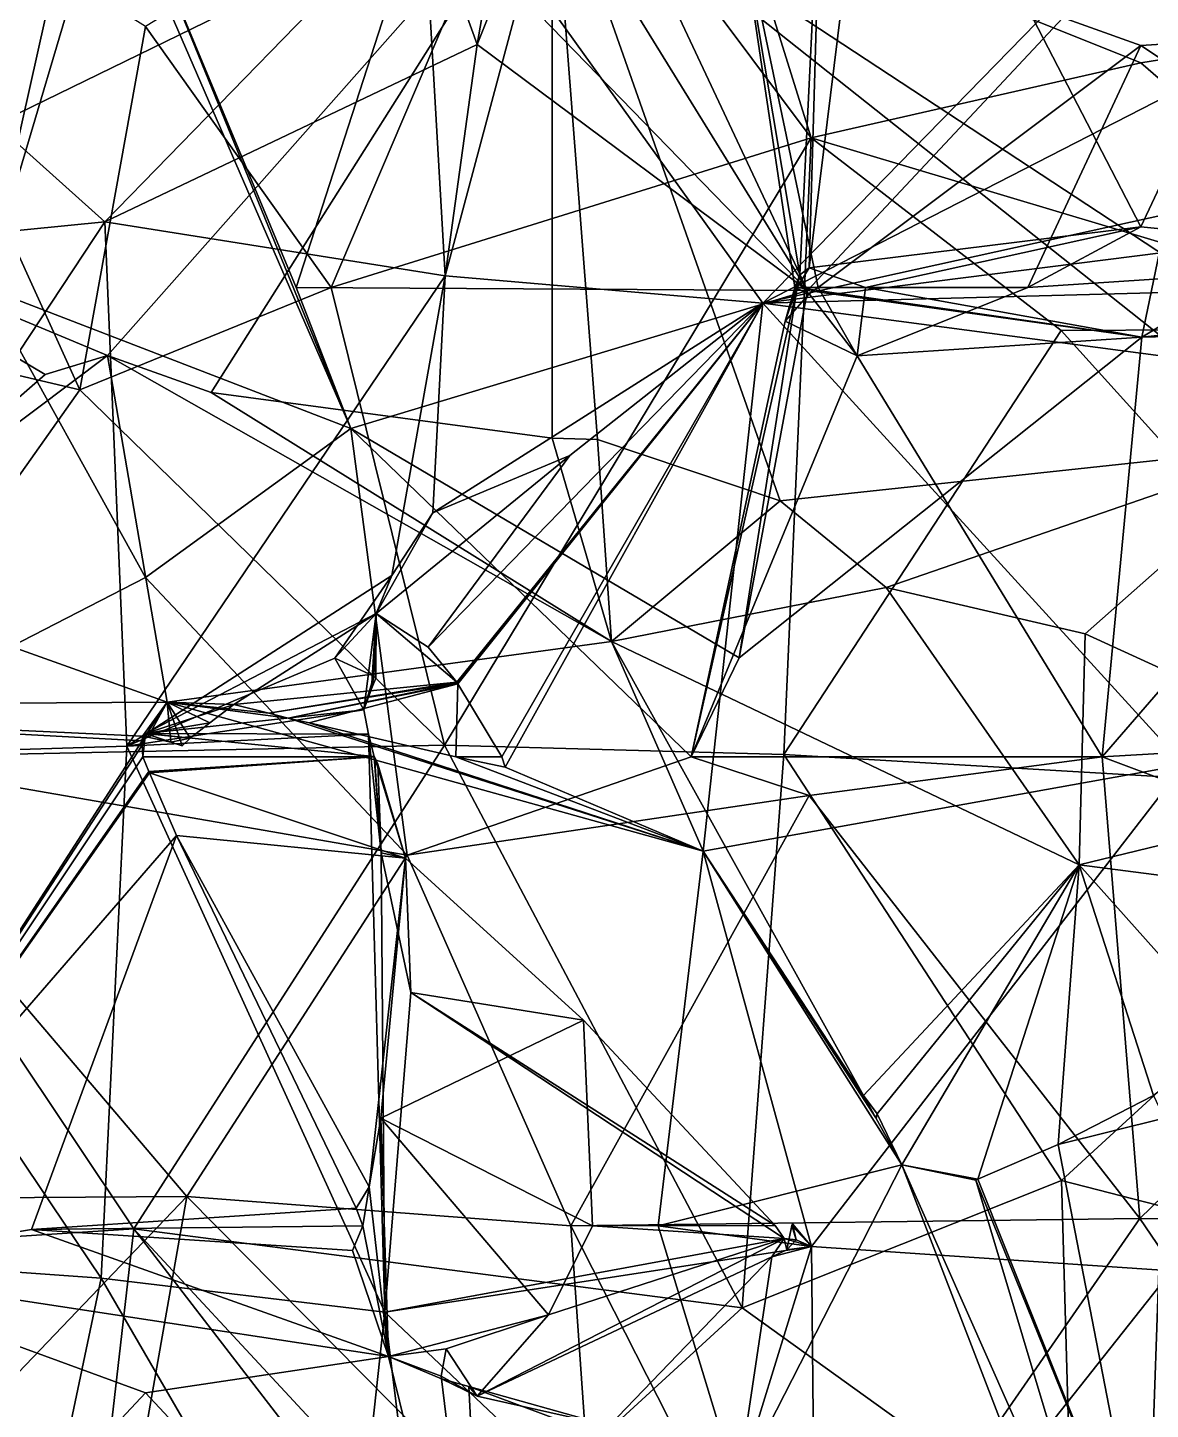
# Model space of a CAD drawing. Extents: x 290083 to 295691, y 4553739 to 4561622.
# Drawn here: x 294250.1 to 294292.7, y 4559131.6 to 4559184.1 of the extents above; entities that cross this region are included whole.
import ezdxf

# ---------------------------------------------------------------- set-up
doc = ezdxf.new("R2010")
doc.units = 0
doc.layers.add('Au_ppm_Pref_-_0_3', color=7, linetype='CONTINUOUS')

msp = doc.modelspace()

# ---------------------------------------------------------------- linework, layer by layer
at = {"layer": 'Au_ppm_Pref_-_0_3'}
for points in [[(294279.76, 4559174.942, 1877.077), (294292.359, 4559176.504, 1881.995), (294282.345, 4559195.854, 1880.265)], [(294279.76, 4559174.942, 1877.077), (294282.345, 4559195.854, 1880.265), (294280.257, 4559192.008, 1876.827)], [(294282.345, 4559195.854, 1880.265), (294292.359, 4559176.504, 1881.995), (294299.669, 4559192.008, 1880.273)], [(294254.561, 4559184.104, 1861.643), (294261.614, 4559174.19, 1861.623), (294269.774, 4559193.352, 1863.325)], [(294269.774, 4559193.352, 1863.325), (294261.614, 4559174.19, 1861.623), (294279.839, 4559179.876, 1863.09)], [(294277.033, 4559188.874, 1870.511), (294269.774, 4559193.352, 1863.325), (294279.839, 4559179.876, 1863.09)], [(294242.332, 4559191.725, 1864.679), (294235.511, 4559174.19, 1862.049), (294252.059, 4559170.311, 1862.475)], [(294254.561, 4559184.104, 1861.643), (294242.332, 4559191.725, 1864.679), (294252.059, 4559170.311, 1862.475)], [(294252.443, 4559192.008, 1881.768), (294248.451, 4559174.19, 1879.707), (294247.486, 4559188.71, 1875.721)], [(294252.443, 4559192.008, 1881.768), (294253.162, 4559190.03, 1882.766), (294248.451, 4559174.19, 1879.707)], [(294264.954, 4559191.784, 1900.865), (294270.591, 4559192.008, 1894.645), (294265.942, 4559174.637, 1894.816)], [(294294.637, 4559190.647, 1902.07), (294264.954, 4559191.784, 1900.865), (294278.01, 4559173.604, 1901.731)], [(294264.954, 4559191.784, 1900.865), (294265.942, 4559174.637, 1894.816), (294278.01, 4559173.604, 1901.731)], [(294270.591, 4559192.008, 1894.645), (294267.16, 4559183.418, 1891.569), (294265.942, 4559174.637, 1894.816)], [(294270.591, 4559192.008, 1894.645), (294268.634, 4559192.008, 1889.4), (294267.16, 4559183.418, 1891.569)], [(294267.16, 4559183.418, 1891.569), (294268.634, 4559192.008, 1889.4), (294279.703, 4559174.077, 1888.745)], [(294268.634, 4559192.008, 1889.4), (294271.289, 4559192.008, 1888.705), (294279.703, 4559174.077, 1888.745)], [(294296.475, 4559192.008, 1886.771), (294279.703, 4559174.077, 1888.745), (294271.289, 4559192.008, 1888.705)], [(294277.033, 4559188.874, 1870.511), (294279.412, 4559174.681, 1876.827), (294280.257, 4559192.008, 1876.827)], [(294279.76, 4559174.942, 1877.077), (294280.257, 4559192.008, 1876.827), (294279.412, 4559174.681, 1876.827)], [(294296.475, 4559192.008, 1886.771), (294292.407, 4559172.303, 1883.398), (294279.703, 4559174.077, 1888.745)], [(294299.669, 4559192.008, 1880.273), (294292.359, 4559176.504, 1881.995), (294304.589, 4559175.284, 1876.636)], [(294296.475, 4559192.008, 1886.771), (294307.554, 4559181.437, 1887.514), (294292.407, 4559172.303, 1883.398)], [(294241.11, 4559176.617, 1912.044), (294228.962, 4559190.706, 1910.808), (294270, 4559190.706, 1912.445)], [(294270, 4559190.706, 1912.445), (294253.119, 4559171.615, 1912.79), (294241.11, 4559176.617, 1912.044)], [(294270, 4559190.706, 1912.445), (294257.053, 4559170.21, 1913.022), (294253.119, 4559171.615, 1912.79)], [(294270, 4559190.706, 1912.445), (294270, 4559168.472, 1913.632), (294257.053, 4559170.21, 1913.022)], [(294270, 4559168.472, 1913.632), (294270, 4559190.706, 1912.445), (294271.721, 4559168.426, 1913.762)], [(294271.721, 4559168.426, 1913.762), (294270, 4559190.706, 1912.445), (294278.661, 4559166.095, 1914.403)], [(294298.353, 4559168.202, 1915.754), (294278.661, 4559166.095, 1914.403), (294270, 4559190.706, 1912.445)], [(294270, 4559190.706, 1912.445), (294296.078, 4559173.557, 1915.295), (294298.353, 4559168.202, 1915.754)], [(294270, 4559190.706, 1912.445), (294308.07, 4559190.706, 1915.243), (294303.758, 4559183.025, 1915.345)], [(294296.078, 4559173.557, 1915.295), (294270, 4559190.706, 1912.445), (294303.758, 4559183.025, 1915.345)], [(294298.332, 4559184.024, 1901.963), (294294.637, 4559190.647, 1902.07), (294278.01, 4559173.604, 1901.731)], [(294262.36, 4559168.842, 1883.624), (294248.451, 4559174.19, 1879.707), (294253.162, 4559190.03, 1882.766)], [(294262.36, 4559168.842, 1883.624), (294253.162, 4559190.03, 1882.766), (294254.561, 4559187.957, 1884.116)], [(294253.01, 4559176.685, 1890.268), (294265.106, 4559189.103, 1888.705), (294242.374, 4559186.232, 1888.242)], [(294253.01, 4559176.685, 1890.268), (294267.16, 4559183.418, 1891.569), (294265.106, 4559189.103, 1888.705)], [(294254.561, 4559187.957, 1884.116), (294265.106, 4559189.103, 1888.705), (294260.281, 4559174.19, 1886.009)], [(294279.703, 4559174.077, 1888.745), (294260.281, 4559174.19, 1886.009), (294265.106, 4559189.103, 1888.705)], [(294267.16, 4559183.418, 1891.569), (294279.703, 4559174.077, 1888.745), (294265.106, 4559189.103, 1888.705)], [(294277.033, 4559188.874, 1870.511), (294279.221, 4559174.19, 1876.573), (294279.412, 4559174.681, 1876.827)], [(294277.033, 4559188.874, 1870.511), (294280.112, 4559174.19, 1876.66), (294279.221, 4559174.19, 1876.573)], [(294277.033, 4559188.874, 1870.511), (294292.359, 4559183.382, 1873.951), (294280.112, 4559174.19, 1876.66)], [(294277.033, 4559188.874, 1870.511), (294299.166, 4559183.817, 1870.887), (294292.359, 4559183.382, 1873.951)], [(294277.033, 4559188.874, 1870.511), (294279.839, 4559179.876, 1863.09), (294292.359, 4559182.725, 1868.042)], [(294277.033, 4559188.874, 1870.511), (294292.359, 4559182.725, 1868.042), (294299.166, 4559183.817, 1870.887)], [(294262.36, 4559168.842, 1883.624), (294254.561, 4559187.957, 1884.116), (294260.281, 4559174.19, 1886.009)], [(294228.87, 4559174.294, 1889.596), (294253.01, 4559176.685, 1890.268), (294242.374, 4559186.232, 1888.242)], [(294254.561, 4559184.104, 1861.643), (294252.059, 4559170.311, 1862.475), (294261.614, 4559174.19, 1861.623)], [(294298.332, 4559184.024, 1901.963), (294278.01, 4559173.604, 1901.731), (294299.333, 4559178.301, 1901.865)], [(294292.359, 4559183.382, 1873.951), (294299.166, 4559183.817, 1870.887), (294304.589, 4559175.284, 1876.636)], [(294299.166, 4559183.817, 1870.887), (294292.359, 4559182.725, 1868.042), (294304.043, 4559172.641, 1865.788)], [(294253.01, 4559176.685, 1890.268), (294265.942, 4559174.637, 1894.816), (294267.16, 4559183.418, 1891.569)], [(294292.359, 4559183.382, 1873.951), (294288.077, 4559174.19, 1876.827), (294280.112, 4559174.19, 1876.66)], [(294292.359, 4559183.382, 1873.951), (294304.589, 4559175.284, 1876.636), (294288.077, 4559174.19, 1876.827)], [(294304.043, 4559172.641, 1865.788), (294292.359, 4559182.725, 1868.042), (294279.839, 4559179.876, 1863.09)], [(294292.407, 4559172.303, 1883.398), (294307.554, 4559181.437, 1887.514), (294316.36, 4559174.912, 1882.515)], [(294279.839, 4559179.876, 1863.09), (294261.614, 4559174.19, 1861.623), (294265.919, 4559156.813, 1862.89)], [(294278.798, 4559156.451, 1860.964), (294279.839, 4559179.876, 1863.09), (294265.919, 4559156.813, 1862.89)], [(294289.344, 4559172.564, 1860.972), (294279.839, 4559179.876, 1863.09), (294278.798, 4559156.451, 1860.964)], [(294279.839, 4559179.876, 1863.09), (294289.344, 4559172.564, 1860.972), (294304.043, 4559172.641, 1865.788)], [(294299.333, 4559178.301, 1901.865), (294278.01, 4559173.604, 1901.731), (294299.728, 4559176.342, 1901.832)], [(294228.87, 4559174.294, 1889.596), (294239.566, 4559156.335, 1889.746), (294253.01, 4559176.685, 1890.268)], [(294253.01, 4559176.685, 1890.268), (294239.566, 4559156.335, 1889.746), (294253.851, 4559156.779, 1894.972)], [(294241.11, 4559176.617, 1912.044), (294253.119, 4559171.615, 1912.79), (294250.749, 4559170.895, 1912.734)], [(294241.11, 4559176.617, 1912.044), (294250.749, 4559170.895, 1912.734), (294241.962, 4559163.226, 1910.178)], [(294265.942, 4559174.637, 1894.816), (294253.01, 4559176.685, 1890.268), (294253.851, 4559156.779, 1894.972)], [(294279.76, 4559174.942, 1877.077), (294281.907, 4559174.19, 1877.839), (294292.359, 4559176.504, 1881.995)], [(294292.359, 4559176.504, 1881.995), (294281.907, 4559174.19, 1877.839), (294288.077, 4559174.19, 1876.827)], [(294292.359, 4559176.504, 1881.995), (294288.077, 4559174.19, 1876.827), (294304.589, 4559175.284, 1876.636)], [(294278.01, 4559173.604, 1901.731), (294299.478, 4559174.17, 1901.754), (294299.728, 4559176.342, 1901.832)], [(294279.76, 4559174.942, 1877.077), (294279.412, 4559174.681, 1876.827), (294279.305, 4559174.19, 1877.041)], [(294279.76, 4559174.942, 1877.077), (294279.305, 4559174.19, 1877.041), (294281.907, 4559174.19, 1877.839)], [(294316.36, 4559174.912, 1882.515), (294304.958, 4559172.613, 1877.352), (294292.407, 4559172.303, 1883.398)], [(294253.851, 4559156.779, 1894.972), (294263.91, 4559163.254, 1899.077), (294265.942, 4559174.637, 1894.816)], [(294263.91, 4559163.254, 1899.077), (294265.472, 4559165.63, 1898.794), (294265.942, 4559174.637, 1894.816)], [(294265.472, 4559165.63, 1898.794), (294278.01, 4559173.604, 1901.731), (294265.942, 4559174.637, 1894.816)], [(294279.412, 4559174.681, 1876.827), (294279.221, 4559174.19, 1876.573), (294279.259, 4559174.19, 1876.827)], [(294279.412, 4559174.681, 1876.827), (294279.259, 4559174.19, 1876.827), (294279.305, 4559174.19, 1877.041)], [(294242.168, 4559156.316, 1865.02), (294252.059, 4559170.311, 1862.475), (294235.511, 4559174.19, 1862.049)], [(294248.451, 4559174.19, 1879.707), (294254.561, 4559163.179, 1880.497), (294241.738, 4559156.58, 1877.198)], [(294248.451, 4559174.19, 1879.707), (294262.36, 4559168.842, 1883.624), (294254.561, 4559163.179, 1880.497)], [(294261.614, 4559174.19, 1861.623), (294252.059, 4559170.311, 1862.475), (294265.919, 4559156.813, 1862.89)], [(294260.281, 4559174.19, 1886.009), (294279.703, 4559174.077, 1888.745), (294262.36, 4559168.842, 1883.624)], [(294262.36, 4559168.842, 1883.624), (294279.703, 4559174.077, 1888.745), (294277.103, 4559160.13, 1882.766)], [(294279.305, 4559174.19, 1877.041), (294278.857, 4559172.913, 1876.827), (294275.279, 4559156.372, 1880.654)], [(294279.305, 4559174.19, 1877.041), (294275.279, 4559156.372, 1880.654), (294277.103, 4559160.13, 1882.766)], [(294292.407, 4559172.303, 1883.398), (294279.305, 4559174.19, 1877.041), (294277.103, 4559160.13, 1882.766)], [(294279.703, 4559174.077, 1888.745), (294292.407, 4559172.303, 1883.398), (294277.103, 4559160.13, 1882.766)], [(294300.198, 4559170.667, 1901.629), (294299.478, 4559174.17, 1901.754), (294278.01, 4559173.604, 1901.731)], [(294278.857, 4559172.913, 1876.827), (294279.305, 4559174.19, 1877.041), (294279.259, 4559174.19, 1876.827)], [(294279.259, 4559174.19, 1876.827), (294279.221, 4559174.19, 1876.573), (294278.857, 4559172.913, 1876.827)], [(294278.857, 4559172.913, 1876.827), (294279.221, 4559174.19, 1876.573), (294279.76, 4559173.958, 1876.749)], [(294278.857, 4559172.913, 1876.827), (294279.76, 4559173.958, 1876.749), (294281.588, 4559171.604, 1876.827)], [(294280.112, 4559174.19, 1876.66), (294279.76, 4559173.958, 1876.749), (294279.221, 4559174.19, 1876.573)], [(294292.407, 4559172.303, 1883.398), (294281.907, 4559174.19, 1877.839), (294279.305, 4559174.19, 1877.041)], [(294281.588, 4559171.604, 1876.827), (294279.76, 4559173.958, 1876.749), (294280.112, 4559174.19, 1876.66)], [(294288.077, 4559174.19, 1876.827), (294281.588, 4559171.604, 1876.827), (294280.112, 4559174.19, 1876.66)], [(294292.407, 4559172.303, 1883.398), (294281.588, 4559171.604, 1876.827), (294281.907, 4559174.19, 1877.839)], [(294281.907, 4559174.19, 1877.839), (294281.588, 4559171.604, 1876.827), (294288.077, 4559174.19, 1876.827)], [(294278.01, 4559173.604, 1901.731), (294270.677, 4559167.817, 1900.541), (294265.294, 4559160.534, 1901.091)], [(294278.01, 4559173.604, 1901.731), (294265.294, 4559160.534, 1901.091), (294266.379, 4559159.199, 1901.858)], [(294278.01, 4559173.604, 1901.731), (294265.472, 4559165.63, 1898.794), (294270.677, 4559167.817, 1900.541)], [(294266.402, 4559159.171, 1901.874), (294278.01, 4559173.604, 1901.731), (294266.379, 4559159.199, 1901.858)], [(294278.01, 4559173.604, 1901.731), (294266.402, 4559159.171, 1901.874), (294266.424, 4559159.135, 1901.892)], [(294278.01, 4559173.604, 1901.731), (294266.424, 4559159.135, 1901.892), (294268.094, 4559156.372, 1903.278)], [(294278.01, 4559173.604, 1901.731), (294268.094, 4559156.372, 1903.278), (294268.214, 4559155.973, 1903.436)], [(294278.01, 4559173.604, 1901.731), (294268.214, 4559155.973, 1903.436), (294275.737, 4559152.785, 1906.988)], [(294278.01, 4559173.604, 1901.731), (294275.737, 4559152.785, 1906.988), (294294, 4559156.068, 1901.108)], [(294300.198, 4559170.667, 1901.629), (294278.01, 4559173.604, 1901.731), (294294, 4559156.068, 1901.108)], [(294281.588, 4559171.604, 1876.827), (294275.279, 4559156.372, 1880.654), (294278.857, 4559172.913, 1876.827)], [(294278.798, 4559156.451, 1860.964), (294305.287, 4559154.905, 1859.805), (294289.344, 4559172.564, 1860.972)], [(294292.407, 4559172.303, 1883.398), (294290.898, 4559156.372, 1878.821), (294281.588, 4559171.604, 1876.827)], [(294304.043, 4559172.641, 1865.788), (294289.344, 4559172.564, 1860.972), (294305.287, 4559154.905, 1859.805)], [(294318.365, 4559157.958, 1876.721), (294290.898, 4559156.372, 1878.821), (294304.958, 4559172.613, 1877.352)], [(294292.407, 4559172.303, 1883.398), (294304.958, 4559172.613, 1877.352), (294290.898, 4559156.372, 1878.821)], [(294241.962, 4559163.226, 1910.178), (294250.749, 4559170.895, 1912.734), (294253.119, 4559171.615, 1912.79)], [(294241.962, 4559163.226, 1910.178), (294253.119, 4559171.615, 1912.79), (294255.387, 4559158.451, 1906.336)], [(294272.253, 4559160.745, 1911.764), (294253.119, 4559171.615, 1912.79), (294257.053, 4559170.21, 1913.022)], [(294253.119, 4559171.615, 1912.79), (294272.253, 4559160.745, 1911.764), (294255.387, 4559158.451, 1906.336)], [(294281.588, 4559171.604, 1876.827), (294290.898, 4559156.372, 1878.821), (294275.279, 4559156.372, 1880.654)], [(294242.168, 4559156.316, 1865.02), (294265.919, 4559156.813, 1862.89), (294252.059, 4559170.311, 1862.475)], [(294257.053, 4559170.21, 1913.022), (294270, 4559168.472, 1913.632), (294272.253, 4559160.745, 1911.764)], [(294262.36, 4559168.842, 1883.624), (294264.5, 4559152.636, 1877.998), (294254.561, 4559163.179, 1880.497)], [(294262.36, 4559168.842, 1883.624), (294277.103, 4559160.13, 1882.766), (294275.279, 4559156.372, 1880.654)], [(294262.36, 4559168.842, 1883.624), (294275.279, 4559156.372, 1880.654), (294264.5, 4559152.636, 1877.998)], [(294270, 4559168.472, 1913.632), (294271.721, 4559168.426, 1913.762), (294272.253, 4559160.745, 1911.764)], [(294271.721, 4559168.426, 1913.762), (294278.661, 4559166.095, 1914.403), (294272.253, 4559160.745, 1911.764)], [(294282.692, 4559162.796, 1914.878), (294278.661, 4559166.095, 1914.403), (294298.353, 4559168.202, 1915.754)], [(294298.353, 4559168.202, 1915.754), (294290.252, 4559161.041, 1915.534), (294282.692, 4559162.796, 1914.878)], [(294302.699, 4559155.347, 1916.763), (294290.252, 4559161.041, 1915.534), (294298.353, 4559168.202, 1915.754)], [(294270.677, 4559167.817, 1900.541), (294263.313, 4559161.814, 1900.584), (294265.294, 4559160.534, 1901.091)], [(294270.677, 4559167.817, 1900.541), (294265.472, 4559165.63, 1898.794), (294263.313, 4559161.814, 1900.584)], [(294265.294, 4559160.534, 1901.091), (294270.677, 4559167.817, 1900.541), (294265.294, 4559160.534, 1901.091)], [(294278.661, 4559166.095, 1914.403), (294282.692, 4559162.796, 1914.878), (294272.253, 4559160.745, 1911.764)], [(294265.472, 4559165.63, 1898.794), (294263.91, 4559163.254, 1899.077), (294263.313, 4559161.814, 1900.584)], [(294253.851, 4559156.779, 1894.972), (294261.752, 4559160.119, 1899.079), (294263.91, 4559163.254, 1899.077)], [(294263.91, 4559163.254, 1899.077), (294261.752, 4559160.119, 1899.079), (294263.313, 4559161.814, 1900.584)], [(294230.142, 4559158.292, 1905.381), (294241.962, 4559163.226, 1910.178), (294255.387, 4559158.451, 1906.336)], [(294254.561, 4559163.179, 1880.497), (294264.5, 4559152.636, 1877.998), (294241.738, 4559156.58, 1877.198)], [(294282.692, 4559162.796, 1914.878), (294290.017, 4559152.262, 1914.937), (294272.253, 4559160.745, 1911.764)], [(294290.252, 4559161.041, 1915.534), (294290.017, 4559152.262, 1914.937), (294282.692, 4559162.796, 1914.878)], [(294254.561, 4559157.256, 1906.229), (294263.313, 4559161.814, 1900.584), (294262.85, 4559158.158, 1900.875)], [(294263.313, 4559161.814, 1900.584), (294254.561, 4559157.256, 1906.229), (294257.908, 4559158.362, 1904.562)], [(294266.379, 4559159.199, 1901.858), (294263.313, 4559161.814, 1900.584), (294257.908, 4559158.362, 1904.562)], [(294263.313, 4559161.814, 1900.584), (294261.752, 4559160.119, 1899.079), (294263.227, 4559159.428, 1900.509)], [(294263.143, 4559158.953, 1900.687), (294262.85, 4559158.158, 1900.875), (294263.313, 4559161.814, 1900.584)], [(294263.143, 4559158.953, 1900.687), (294263.313, 4559161.814, 1900.584), (294263.304, 4559159.356, 1900.584)], [(294263.313, 4559161.814, 1900.584), (294263.227, 4559159.428, 1900.509), (294263.304, 4559159.356, 1900.584)], [(294265.294, 4559160.534, 1901.091), (294263.313, 4559161.814, 1900.584), (294265.294, 4559160.534, 1901.091)], [(294265.294, 4559160.534, 1901.091), (294263.313, 4559161.814, 1900.584), (294266.379, 4559159.199, 1901.858)], [(294255.387, 4559158.451, 1906.336), (294272.253, 4559160.745, 1911.764), (294275.737, 4559152.785, 1906.988)], [(294275.737, 4559152.785, 1906.988), (294272.253, 4559160.745, 1911.764), (294281.824, 4559143.505, 1911.939)], [(294281.824, 4559143.505, 1911.939), (294272.253, 4559160.745, 1911.764), (294290.017, 4559152.262, 1914.937)], [(294290.252, 4559161.041, 1915.534), (294302.699, 4559155.347, 1916.763), (294290.017, 4559152.262, 1914.937)], [(294253.851, 4559156.779, 1894.972), (294262.85, 4559158.158, 1900.875), (294261.752, 4559160.119, 1899.079)], [(294261.752, 4559160.119, 1899.079), (294262.85, 4559158.158, 1900.875), (294263.227, 4559159.428, 1900.509)], [(294266.379, 4559159.199, 1901.858), (294257.908, 4559158.362, 1904.562), (294259.241, 4559158.026, 1904.498)], [(294266.379, 4559159.199, 1901.858), (294259.241, 4559158.026, 1904.498), (294266.402, 4559159.171, 1901.874)], [(294259.972, 4559157.842, 1904.463), (294266.402, 4559159.171, 1901.874), (294259.241, 4559158.026, 1904.498)], [(294266.424, 4559159.135, 1901.892), (294266.402, 4559159.171, 1901.874), (294259.972, 4559157.842, 1904.463)], [(294260.777, 4559157.656, 1904.372), (294266.424, 4559159.135, 1901.892), (294259.972, 4559157.842, 1904.463)], [(294260.777, 4559157.656, 1904.372), (294266.347, 4559156.372, 1903.742), (294266.424, 4559159.135, 1901.892)], [(294263.227, 4559159.428, 1900.509), (294262.85, 4559158.158, 1900.875), (294263.143, 4559158.953, 1900.687)], [(294263.143, 4559158.953, 1900.687), (294263.304, 4559159.356, 1900.584), (294263.227, 4559159.428, 1900.509)], [(294266.347, 4559156.372, 1903.742), (294268.094, 4559156.372, 1903.278), (294266.424, 4559159.135, 1901.892)], [(294254.446, 4559157.148, 1906.319), (294230.142, 4559158.292, 1905.381), (294255.387, 4559158.451, 1906.336)], [(294254.431, 4559156.973, 1906.321), (294230.142, 4559158.292, 1905.381), (294254.446, 4559157.148, 1906.319)], [(294241.512, 4559136.991, 1906.115), (294230.142, 4559158.292, 1905.381), (294254.431, 4559156.973, 1906.321)], [(294253.851, 4559156.779, 1894.972), (294263.032, 4559157.231, 1900.755), (294262.85, 4559158.158, 1900.875)], [(294254.531, 4559157.128, 1906.322), (294254.446, 4559157.148, 1906.319), (294255.387, 4559158.451, 1906.336)], [(294254.531, 4559157.128, 1906.322), (294255.387, 4559158.451, 1906.336), (294254.647, 4559157.117, 1906.315)], [(294257.908, 4559158.362, 1904.562), (294254.561, 4559157.256, 1906.229), (294257.006, 4559157.658, 1905.325)], [(294254.561, 4559157.256, 1906.229), (294262.85, 4559158.158, 1900.875), (294263.032, 4559157.231, 1900.755)], [(294255.514, 4559156.92, 1906.257), (294254.647, 4559157.117, 1906.315), (294255.387, 4559158.451, 1906.336)], [(294255.387, 4559158.451, 1906.336), (294255.947, 4559156.792, 1906.226), (294255.514, 4559156.92, 1906.257)], [(294255.387, 4559158.451, 1906.336), (294256.256, 4559157.073, 1905.958), (294255.947, 4559156.792, 1906.226)], [(294255.387, 4559158.451, 1906.336), (294257.006, 4559157.658, 1905.325), (294256.256, 4559157.073, 1905.958)], [(294255.387, 4559158.451, 1906.336), (294257.908, 4559158.362, 1904.562), (294257.006, 4559157.658, 1905.325)], [(294255.387, 4559158.451, 1906.336), (294259.241, 4559158.026, 1904.498), (294257.908, 4559158.362, 1904.562)], [(294255.387, 4559158.451, 1906.336), (294259.972, 4559157.842, 1904.463), (294259.241, 4559158.026, 1904.498)], [(294275.737, 4559152.785, 1906.988), (294259.972, 4559157.842, 1904.463), (294255.387, 4559158.451, 1906.336)], [(294256.256, 4559157.073, 1905.958), (294257.006, 4559157.658, 1905.325), (294254.561, 4559157.256, 1906.229)], [(294275.737, 4559152.785, 1906.988), (294260.777, 4559157.656, 1904.372), (294259.972, 4559157.842, 1904.463)], [(294275.737, 4559152.785, 1906.988), (294266.347, 4559156.372, 1903.742), (294260.777, 4559157.656, 1904.372)], [(294318.365, 4559157.958, 1876.721), (294304.958, 4559151.096, 1881.007), (294290.898, 4559156.372, 1878.821)], [(294241.512, 4559136.991, 1906.115), (294254.431, 4559156.973, 1906.321), (294254.428, 4559156.814, 1906.313)], [(294263.653, 4559135.277, 1895.651), (294263.032, 4559157.231, 1900.755), (294253.851, 4559156.779, 1894.972)], [(294254.462, 4559156.372, 1906.291), (294254.428, 4559156.814, 1906.313), (294254.561, 4559157.256, 1906.229)], [(294254.561, 4559157.256, 1906.229), (294254.428, 4559156.814, 1906.313), (294254.431, 4559156.973, 1906.321)], [(294254.561, 4559157.256, 1906.229), (294254.431, 4559156.973, 1906.321), (294254.446, 4559157.148, 1906.319)], [(294254.561, 4559157.256, 1906.229), (294254.446, 4559157.148, 1906.319), (294254.647, 4559157.117, 1906.315)], [(294254.647, 4559157.117, 1906.315), (294254.446, 4559157.148, 1906.319), (294254.531, 4559157.128, 1906.322)], [(294254.462, 4559156.372, 1906.291), (294254.561, 4559157.256, 1906.229), (294263.247, 4559156.377, 1900.614)], [(294254.561, 4559157.256, 1906.229), (294263.032, 4559157.231, 1900.755), (294263.247, 4559156.377, 1900.614)], [(294254.561, 4559157.256, 1906.229), (294254.647, 4559157.117, 1906.315), (294255.514, 4559156.92, 1906.257)], [(294255.514, 4559156.92, 1906.257), (294256.256, 4559157.073, 1905.958), (294254.561, 4559157.256, 1906.229)], [(294255.947, 4559156.792, 1906.226), (294256.256, 4559157.073, 1905.958), (294255.514, 4559156.92, 1906.257)], [(294263.247, 4559156.377, 1900.614), (294263.032, 4559157.231, 1900.755), (294263.504, 4559152.726, 1899.811)], [(294263.032, 4559157.231, 1900.755), (294263.653, 4559135.277, 1895.651), (294263.504, 4559152.726, 1899.811)], [(294229.136, 4559139.491, 1876.786), (294241.738, 4559156.58, 1877.198), (294256.132, 4559139.672, 1875.728)], [(294239.566, 4559156.335, 1889.746), (294252.877, 4559136.562, 1889.309), (294253.851, 4559156.779, 1894.972)], [(294241.512, 4559136.991, 1906.115), (294254.428, 4559156.814, 1906.313), (294254.462, 4559156.372, 1906.291)], [(294264.5, 4559152.636, 1877.998), (294256.132, 4559139.672, 1875.728), (294241.738, 4559156.58, 1877.198)], [(294242.168, 4559156.316, 1865.02), (294254.114, 4559138.447, 1863.164), (294265.919, 4559156.813, 1862.89)], [(294263.653, 4559135.277, 1895.651), (294253.851, 4559156.779, 1894.972), (294252.877, 4559136.562, 1889.309)], [(294265.919, 4559156.813, 1862.89), (294254.114, 4559138.447, 1863.164), (294277.217, 4559135.437, 1862.71)], [(294278.798, 4559156.451, 1860.964), (294265.919, 4559156.813, 1862.89), (294277.217, 4559135.437, 1862.71)], [(294278.798, 4559156.451, 1860.964), (294277.217, 4559135.437, 1862.71), (294289.346, 4559140.281, 1861.004)], [(294278.798, 4559156.451, 1860.964), (294289.346, 4559140.281, 1861.004), (294305.287, 4559154.905, 1859.805)], [(294239.566, 4559156.335, 1889.746), (294240.469, 4559137.453, 1883.019), (294252.877, 4559136.562, 1889.309)], [(294242.168, 4559156.316, 1865.02), (294240.883, 4559137.577, 1859.843), (294254.114, 4559138.447, 1863.164)], [(294241.512, 4559136.991, 1906.115), (294254.462, 4559156.372, 1906.291), (294254.687, 4559155.815, 1906.252)], [(294263.249, 4559156.372, 1900.613), (294254.462, 4559156.372, 1906.291), (294263.247, 4559156.377, 1900.614)], [(294254.462, 4559156.372, 1906.291), (294263.249, 4559156.372, 1900.613), (294254.687, 4559155.815, 1906.252)], [(294263.249, 4559156.372, 1900.613), (294263.25, 4559156.369, 1900.613), (294254.687, 4559155.815, 1906.252)], [(294254.687, 4559155.815, 1906.252), (294263.25, 4559156.369, 1900.613), (294254.711, 4559155.757, 1906.248)], [(294254.711, 4559155.757, 1906.248), (294263.25, 4559156.369, 1900.613), (294264.436, 4559152.519, 1900.584)], [(294263.249, 4559156.372, 1900.613), (294263.247, 4559156.377, 1900.614), (294263.504, 4559152.726, 1899.811)], [(294263.25, 4559156.369, 1900.613), (294263.249, 4559156.372, 1900.613), (294263.504, 4559152.726, 1899.811)], [(294263.377, 4559156.093, 1900.584), (294263.25, 4559156.369, 1900.613), (294263.504, 4559152.726, 1899.811)], [(294264.436, 4559152.519, 1900.584), (294263.25, 4559156.369, 1900.613), (294263.377, 4559156.093, 1900.584)], [(294263.377, 4559156.093, 1900.584), (294263.504, 4559152.726, 1899.811), (294264.436, 4559152.519, 1900.584)], [(294264.5, 4559152.636, 1877.998), (294275.279, 4559156.372, 1880.654), (294279.76, 4559154.9, 1882.275)], [(294275.737, 4559152.785, 1906.988), (294268.214, 4559155.973, 1903.436), (294266.347, 4559156.372, 1903.742)], [(294268.214, 4559155.973, 1903.436), (294268.094, 4559156.372, 1903.278), (294266.347, 4559156.372, 1903.742)], [(294275.279, 4559156.372, 1880.654), (294290.898, 4559156.372, 1878.821), (294279.76, 4559154.9, 1882.275)], [(294275.737, 4559152.785, 1906.988), (294279.853, 4559137.765, 1901.092), (294294, 4559156.068, 1901.108)], [(294292.323, 4559138.834, 1882.927), (294279.76, 4559154.9, 1882.275), (294290.898, 4559156.372, 1878.821)], [(294294, 4559156.068, 1901.108), (294279.853, 4559137.765, 1901.092), (294293.534, 4559136.847, 1895.767)], [(294292.323, 4559138.834, 1882.927), (294290.898, 4559156.372, 1878.821), (294304.958, 4559151.096, 1881.007)], [(294241.512, 4559136.991, 1906.115), (294254.687, 4559155.815, 1906.252), (294254.711, 4559155.757, 1906.248)], [(294241.512, 4559136.991, 1906.115), (294254.711, 4559155.757, 1906.248), (294255.733, 4559153.379, 1906.078)], [(294255.733, 4559153.379, 1906.078), (294254.711, 4559155.757, 1906.248), (294264.436, 4559152.519, 1900.584)], [(294264.5, 4559152.636, 1877.998), (294279.76, 4559154.9, 1882.275), (294270.714, 4559138.554, 1881.091)], [(294279.76, 4559154.9, 1882.275), (294292.323, 4559138.834, 1882.927), (294270.714, 4559138.554, 1881.091)], [(294305.287, 4559154.905, 1859.805), (294289.346, 4559140.281, 1861.004), (294305.705, 4559136.071, 1864.175)], [(294302.699, 4559155.347, 1916.763), (294299.61, 4559151.021, 1916.765), (294290.017, 4559152.262, 1914.937)], [(294250.233, 4559138.414, 1905.687), (294241.512, 4559136.991, 1906.115), (294255.733, 4559153.379, 1906.078)], [(294250.233, 4559138.414, 1905.687), (294255.733, 4559153.379, 1906.078), (294262.561, 4559139.23, 1904.58)], [(294262.561, 4559139.23, 1904.58), (294255.733, 4559153.379, 1906.078), (294263.052, 4559140.036, 1904.092)], [(294263.052, 4559140.036, 1904.092), (294255.733, 4559153.379, 1906.078), (294264.436, 4559152.519, 1900.584)], [(294274.026, 4559138.554, 1906.523), (294275.737, 4559152.785, 1906.988), (294283.282, 4559140.877, 1911.966)], [(294279.853, 4559137.765, 1901.092), (294275.737, 4559152.785, 1906.988), (294274.026, 4559138.554, 1906.523)], [(294282.294, 4559142.656, 1911.943), (294275.737, 4559152.785, 1906.988), (294281.824, 4559143.505, 1911.939)], [(294275.737, 4559152.785, 1906.988), (294282.294, 4559142.656, 1911.943), (294283.282, 4559140.877, 1911.966)], [(294256.132, 4559139.672, 1875.728), (294264.5, 4559152.636, 1877.998), (294270.714, 4559138.554, 1881.091)], [(294264.436, 4559152.519, 1900.584), (294263.498, 4559142.639, 1903.324), (294263.052, 4559140.036, 1904.092)], [(294264.436, 4559152.519, 1900.584), (294271.192, 4559146.373, 1900.578), (294263.498, 4559142.639, 1903.324)], [(294263.504, 4559152.726, 1899.811), (294263.653, 4559135.277, 1895.651), (294264.642, 4559147.423, 1898.873)], [(294264.642, 4559147.423, 1898.873), (294264.436, 4559152.519, 1900.584), (294263.504, 4559152.726, 1899.811)], [(294271.192, 4559146.373, 1900.578), (294264.436, 4559152.519, 1900.584), (294264.642, 4559147.423, 1898.873)], [(294281.824, 4559143.505, 1911.939), (294290.017, 4559152.262, 1914.937), (294282.347, 4559142.814, 1911.979)], [(294282.347, 4559142.814, 1911.979), (294290.017, 4559152.262, 1914.937), (294283.282, 4559140.877, 1911.966)], [(294286.175, 4559140.328, 1913.378), (294283.282, 4559140.877, 1911.966), (294290.017, 4559152.262, 1914.937)], [(294286.175, 4559140.328, 1913.378), (294290.017, 4559152.262, 1914.937), (294289.22, 4559141.643, 1914.817)], [(294289.22, 4559141.643, 1914.817), (294290.017, 4559152.262, 1914.937), (294292.845, 4559143.503, 1916.523)], [(294292.845, 4559143.503, 1916.523), (294290.017, 4559152.262, 1914.937), (294295.79, 4559145.8, 1916.75)], [(294290.017, 4559152.262, 1914.937), (294299.61, 4559151.021, 1916.765), (294295.79, 4559145.8, 1916.75)], [(294311.873, 4559138.554, 1880.086), (294292.323, 4559138.834, 1882.927), (294304.958, 4559151.096, 1881.007)], [(294264.642, 4559147.423, 1898.873), (294263.653, 4559135.277, 1895.651), (294278.82, 4559138.072, 1900.857)], [(294271.192, 4559146.373, 1900.578), (294264.642, 4559147.423, 1898.873), (294278.477, 4559138.562, 1900.873)], [(294278.477, 4559138.562, 1900.873), (294264.642, 4559147.423, 1898.873), (294278.82, 4559138.072, 1900.857)], [(294271.539, 4559138.559, 1902.491), (294263.498, 4559142.639, 1903.324), (294271.192, 4559146.373, 1900.578)], [(294271.539, 4559138.559, 1902.491), (294271.192, 4559146.373, 1900.578), (294278.477, 4559138.562, 1900.873)], [(294282.347, 4559142.814, 1911.979), (294282.294, 4559142.656, 1911.943), (294281.824, 4559143.505, 1911.939)], [(294293.246, 4559142.64, 1916.621), (294289.22, 4559141.643, 1914.817), (294292.845, 4559143.503, 1916.523)], [(294282.347, 4559142.814, 1911.979), (294282.311, 4559142.628, 1911.948), (294282.294, 4559142.656, 1911.943)], [(294282.311, 4559142.628, 1911.948), (294282.347, 4559142.814, 1911.979), (294283.282, 4559140.877, 1911.966)], [(294263.052, 4559140.036, 1904.092), (294263.498, 4559142.639, 1903.324), (294263.784, 4559133.594, 1904.691)], [(294271.539, 4559138.559, 1902.491), (294269.871, 4559135.174, 1903.327), (294263.498, 4559142.639, 1903.324)], [(294269.871, 4559135.174, 1903.327), (294263.784, 4559133.594, 1904.691), (294263.498, 4559142.639, 1903.324)], [(294282.294, 4559142.656, 1911.943), (294282.311, 4559142.628, 1911.948), (294283.282, 4559140.877, 1911.966)], [(294289.22, 4559141.643, 1914.817), (294293.246, 4559142.64, 1916.621), (294292.607, 4559124.215, 1913.907)], [(294292.607, 4559124.215, 1913.907), (294293.246, 4559142.64, 1916.621), (294303.056, 4559125.975, 1917.546)], [(294292.607, 4559124.215, 1913.907), (294286.175, 4559140.328, 1913.378), (294289.22, 4559141.643, 1914.817)], [(294283.282, 4559140.877, 1911.966), (294277.047, 4559128.654, 1907.884), (294274.026, 4559138.554, 1906.523)], [(294291.07, 4559120.677, 1912.7), (294277.047, 4559128.654, 1907.884), (294283.282, 4559140.877, 1911.966)], [(294291.418, 4559122.549, 1913.192), (294283.282, 4559140.877, 1911.966), (294286.092, 4559140.292, 1913.338)], [(294291.07, 4559120.677, 1912.7), (294283.282, 4559140.877, 1911.966), (294291.418, 4559122.549, 1913.192)], [(294283.282, 4559140.877, 1911.966), (294286.175, 4559140.328, 1913.378), (294286.092, 4559140.292, 1913.338)], [(294289.74, 4559126.435, 1865.613), (294289.346, 4559140.281, 1861.004), (294277.217, 4559135.437, 1862.71)], [(294286.092, 4559140.292, 1913.338), (294286.175, 4559140.328, 1913.378), (294292.607, 4559124.215, 1913.907)], [(294291.418, 4559122.549, 1913.192), (294286.092, 4559140.292, 1913.338), (294292.607, 4559124.215, 1913.907)], [(294289.346, 4559140.281, 1861.004), (294289.74, 4559126.435, 1865.613), (294305.705, 4559136.071, 1864.175)], [(294239.688, 4559122.508, 1875.164), (294229.136, 4559139.491, 1876.786), (294256.132, 4559139.672, 1875.728)], [(294239.688, 4559122.508, 1875.164), (294256.132, 4559139.672, 1875.728), (294253.189, 4559122.959, 1870.403)], [(294253.189, 4559122.959, 1870.403), (294256.132, 4559139.672, 1875.728), (294271.738, 4559123.881, 1876.297)], [(294256.132, 4559139.672, 1875.728), (294270.714, 4559138.554, 1881.091), (294271.738, 4559123.881, 1876.297)], [(294262.818, 4559138.553, 1904.515), (294262.561, 4559139.23, 1904.58), (294263.052, 4559140.036, 1904.092)], [(294262.818, 4559138.553, 1904.515), (294263.052, 4559140.036, 1904.092), (294263.784, 4559133.594, 1904.691)], [(294262.818, 4559138.553, 1904.515), (294250.233, 4559138.414, 1905.687), (294262.561, 4559139.23, 1904.58)], [(294292.323, 4559138.834, 1882.927), (294279.773, 4559120.705, 1882.785), (294270.714, 4559138.554, 1881.091)], [(294279.138, 4559138.632, 1901.087), (294279.853, 4559137.765, 1901.092), (294279.113, 4559138.562, 1901.102)], [(294279.149, 4559138.562, 1901.074), (294279.138, 4559138.632, 1901.087), (294279.113, 4559138.562, 1901.102)], [(294279.138, 4559138.632, 1901.087), (294279.149, 4559138.562, 1901.074), (294279.853, 4559137.765, 1901.092)], [(294292.323, 4559138.834, 1882.927), (294303.176, 4559122.879, 1881.212), (294279.773, 4559120.705, 1882.785)], [(294303.176, 4559122.879, 1881.212), (294292.323, 4559138.834, 1882.927), (294311.873, 4559138.554, 1880.086)], [(294252.642, 4559125.625, 1861.002), (294254.114, 4559138.447, 1863.164), (294240.883, 4559137.577, 1859.843)], [(294241.512, 4559136.991, 1906.115), (294250.233, 4559138.414, 1905.687), (294263.784, 4559133.594, 1904.691)], [(294250.233, 4559138.414, 1905.687), (294262.818, 4559138.553, 1904.515), (294262.426, 4559137.615, 1904.957)], [(294262.426, 4559137.615, 1904.957), (294263.784, 4559133.594, 1904.691), (294250.233, 4559138.414, 1905.687)], [(294254.114, 4559138.447, 1863.164), (294252.642, 4559125.625, 1861.002), (294263.918, 4559125.729, 1864.571)], [(294263.918, 4559125.729, 1864.571), (294266.238, 4559125.373, 1865.256), (294254.114, 4559138.447, 1863.164)], [(294277.217, 4559135.437, 1862.71), (294254.114, 4559138.447, 1863.164), (294266.238, 4559125.373, 1865.256)], [(294262.426, 4559137.615, 1904.957), (294262.818, 4559138.553, 1904.515), (294263.784, 4559133.594, 1904.691)], [(294278.82, 4559138.072, 1900.857), (294263.653, 4559135.277, 1895.651), (294279.853, 4559137.765, 1901.092)], [(294269.871, 4559135.174, 1903.327), (294278.82, 4559138.072, 1900.857), (294267.16, 4559132.088, 1904.368)], [(294278.82, 4559138.072, 1900.857), (294278.345, 4559137.373, 1901.43), (294267.16, 4559132.088, 1904.368)], [(294271.539, 4559138.559, 1902.491), (294278.82, 4559138.072, 1900.857), (294269.871, 4559135.174, 1903.327)], [(294271.738, 4559123.881, 1876.297), (294270.714, 4559138.554, 1881.091), (294279.773, 4559120.705, 1882.785)], [(294278.82, 4559138.072, 1900.857), (294271.539, 4559138.559, 1902.491), (294278.477, 4559138.562, 1900.873)], [(294279.853, 4559137.765, 1901.092), (294274.026, 4559138.554, 1906.523), (294277.047, 4559128.654, 1907.884)], [(294278.82, 4559138.072, 1900.857), (294278.916, 4559137.639, 1901.283), (294278.345, 4559137.373, 1901.43)], [(294279.278, 4559138.028, 1900.983), (294278.82, 4559138.072, 1900.857), (294279.853, 4559137.765, 1901.092)], [(294278.82, 4559138.072, 1900.857), (294279.278, 4559138.028, 1900.983), (294278.916, 4559137.639, 1901.283)], [(294278.916, 4559137.639, 1901.283), (294279.113, 4559138.562, 1901.102), (294279.853, 4559137.765, 1901.092)], [(294279.278, 4559138.028, 1900.983), (294279.113, 4559138.562, 1901.102), (294278.916, 4559137.639, 1901.283)], [(294279.149, 4559138.562, 1901.074), (294279.113, 4559138.562, 1901.102), (294279.278, 4559138.028, 1900.983)], [(294279.149, 4559138.562, 1901.074), (294279.278, 4559138.028, 1900.983), (294279.853, 4559137.765, 1901.092)], [(294252.642, 4559125.625, 1861.002), (294240.883, 4559137.577, 1859.843), (294249.776, 4559124.203, 1860.109)], [(294263.653, 4559135.277, 1895.651), (294280.035, 4559119.788, 1894.799), (294279.853, 4559137.765, 1901.092)], [(294279.853, 4559137.765, 1901.092), (294277.047, 4559128.654, 1907.884), (294278.345, 4559137.373, 1901.43)], [(294279.853, 4559137.765, 1901.092), (294278.345, 4559137.373, 1901.43), (294278.916, 4559137.639, 1901.283)], [(294293.534, 4559136.847, 1895.767), (294279.853, 4559137.765, 1901.092), (294280.035, 4559119.788, 1894.799)], [(294252.877, 4559136.562, 1889.309), (294240.469, 4559137.453, 1883.019), (294249.55, 4559120.736, 1883.42)], [(294278.345, 4559137.373, 1901.43), (294272.167, 4559130.958, 1906.351), (294267.16, 4559132.088, 1904.368)], [(294278.345, 4559137.373, 1901.43), (294277.047, 4559128.654, 1907.884), (294272.167, 4559130.958, 1906.351)], [(294242.073, 4559118.881, 1911.519), (294241.512, 4559136.991, 1906.115), (294254.561, 4559132.207, 1910.347)], [(294241.512, 4559136.991, 1906.115), (294263.784, 4559133.594, 1904.691), (294254.561, 4559132.207, 1910.347)], [(294262.072, 4559120.736, 1889.736), (294252.877, 4559136.562, 1889.309), (294249.55, 4559120.736, 1883.42)], [(294263.653, 4559135.277, 1895.651), (294252.877, 4559136.562, 1889.309), (294262.072, 4559120.736, 1889.736)], [(294293.534, 4559136.847, 1895.767), (294280.035, 4559119.788, 1894.799), (294304.649, 4559120.301, 1894.749)], [(294304.676, 4559121.082, 1870.881), (294305.705, 4559136.071, 1864.175), (294289.74, 4559126.435, 1865.613)], [(294266.238, 4559125.373, 1865.256), (294289.74, 4559126.435, 1865.613), (294277.217, 4559135.437, 1862.71)], [(294262.072, 4559120.736, 1889.736), (294265.313, 4559121.856, 1891.132), (294263.653, 4559135.277, 1895.651)], [(294265.313, 4559121.856, 1891.132), (294280.035, 4559119.788, 1894.799), (294263.653, 4559135.277, 1895.651)], [(294263.784, 4559133.594, 1904.691), (294269.871, 4559135.174, 1903.327), (294265.976, 4559133.881, 1904.407)], [(294265.976, 4559133.881, 1904.407), (294269.871, 4559135.174, 1903.327), (294267.16, 4559132.088, 1904.368)], [(294263.784, 4559133.594, 1904.691), (294265.976, 4559133.881, 1904.407), (294265.794, 4559132.845, 1905.175)], [(294265.794, 4559132.845, 1905.175), (294265.976, 4559133.881, 1904.407), (294267.16, 4559132.088, 1904.368)], [(294267.566, 4559118.275, 1912.048), (294254.561, 4559132.207, 1910.347), (294263.784, 4559133.594, 1904.691)], [(294265.807, 4559132.741, 1905.224), (294263.784, 4559133.594, 1904.691), (294265.794, 4559132.845, 1905.175)], [(294267.566, 4559118.275, 1912.048), (294263.784, 4559133.594, 1904.691), (294265.807, 4559132.741, 1905.224)], [(294265.807, 4559132.741, 1905.224), (294265.794, 4559132.845, 1905.175), (294267.16, 4559132.088, 1904.368)], [(294267.566, 4559118.275, 1912.048), (294265.807, 4559132.741, 1905.224), (294266.833, 4559132.458, 1905.425)], [(294267.16, 4559132.088, 1904.368), (294266.833, 4559132.458, 1905.425), (294265.807, 4559132.741, 1905.224)], [(294267.566, 4559118.275, 1912.048), (294266.833, 4559132.458, 1905.425), (294277.047, 4559128.654, 1907.884)], [(294266.833, 4559132.458, 1905.425), (294272.167, 4559130.958, 1906.351), (294277.047, 4559128.654, 1907.884)], [(294272.167, 4559130.958, 1906.351), (294266.833, 4559132.458, 1905.425), (294267.16, 4559132.088, 1904.368)], [(294242.073, 4559118.881, 1911.519), (294254.561, 4559132.207, 1910.347), (294267.566, 4559118.275, 1912.048)]]:
    msp.add_3dface(points, dxfattribs=at)

doc.saveas('drawing.dxf')
